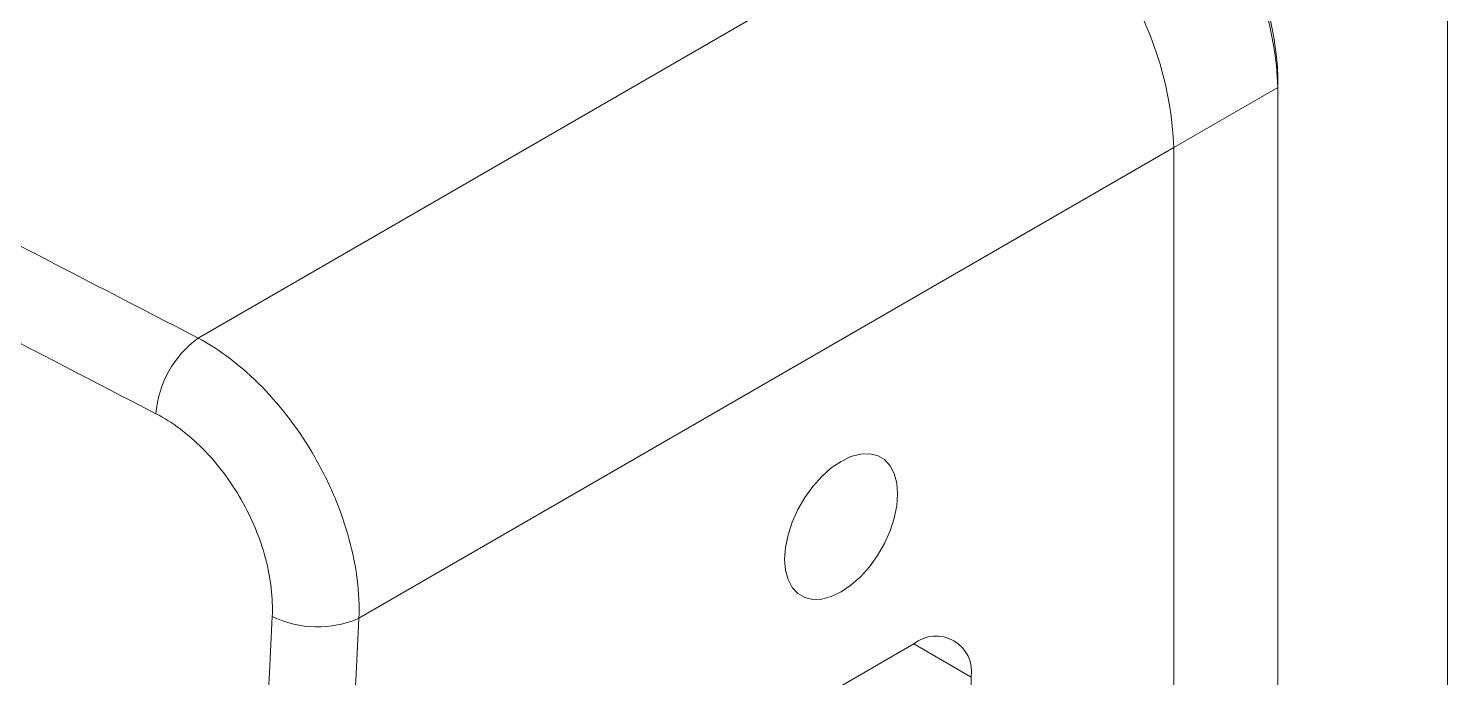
# Model space of a CAD drawing. Header units: inches. Extents: x 0.1 to 10.9, y 0 to 8.5.
# Drawn here: x 10.105 to 10.944, y 6.839 to 7.222 of the extents above; entities that cross this region are included whole.
import ezdxf

# ---------------------------------------------------------------- set-up
doc = ezdxf.new("R2010")
doc.units = ezdxf.units.IN
doc.header["$MEASUREMENT"] = 0

msp = doc.modelspace()

# ---------------------------------------------------------------- linework, layer by layer
at = {"color": 7, "linetype": 'Continuous', "lineweight": 18}
for p, q in [((10.94446, 0.03556), (10.94446, 8.45061)), ((10.20568, 7.03944), (10.68715, 7.31739)), ((10.84413, 7.19369), (10.84413, 7.18757)), ((10.84413, 7.18757), (10.78261, 7.15205)), ((10.84413, 5.12988), (10.84413, 7.18757)), ((10.78261, 7.15205), (10.30078, 6.8739)), ((10.78261, 5.09437), (10.78261, 7.15205)), ((10.5429, 6.80913), (10.62882, 6.85872)), ((10.66276, 6.83912), (10.66276, 6.23774))]:
    msp.add_line(p, q, dxfattribs=at)
at = {"color": 8, "linetype": 'Continuous', "lineweight": 18}
msp.add_line((10.66276, 6.83912), (10.62881, 6.85872), dxfattribs=at)
at = {"color": 7, "linetype": 'Continuous', "lineweight": 18, "flags": 128}
msp.add_lwpolyline([(10.61927, 6.94731), (10.61876, 6.95372), (10.61725, 6.95934), (10.61479, 6.96402), (10.61145, 6.9676), (10.60733, 6.96998), (10.60256, 6.97108), (10.59729, 6.97087), (10.59166, 6.96937), (10.58586, 6.9666), (10.58006, 6.96267), (10.57444, 6.95768), (10.56916, 6.95179), (10.56439, 6.94518), (10.56027, 6.93805), (10.55693, 6.93062), (10.55447, 6.9231), (10.55296, 6.91573), (10.55245, 6.90874), (10.55296, 6.90234), (10.55447, 6.89671), (10.55693, 6.89204), (10.56027, 6.88846), (10.56439, 6.88608), (10.56916, 6.88498), (10.57444, 6.88518), (10.58006, 6.88669), (10.58586, 6.88945), (10.59166, 6.89339), (10.59729, 6.89837), (10.60256, 6.90426), (10.60733, 6.91087), (10.61145, 6.918), (10.61479, 6.92544), (10.61725, 6.93296), (10.61876, 6.94032), (10.61927, 6.94731)], dxfattribs=at)
at = {"color": 7, "linetype": 'Continuous', "lineweight": 18}
for centre, radius, start, end in [((10.63743, 7.17845), 0.2069, 2.52416, 57.47584), ((10.64891, 7.18508), 0.19541, 2.52432, 57.47568), ((10.57591, 7.14294), 0.2069, 2.52432, 57.47568), ((10.57591, 7.14294), 0.2069, 2.52416, 57.47584), ((10.24173, 6.99005), 0.06115, 126.12645, 175.60042), ((10.27623, 6.93022), 0.06144, 244.19054, 293.55292), ((10.64196, 6.8423), 0.02104, 351.31506, 128.67419)]:
    msp.add_arc(centre, radius, start, end, dxfattribs=at)
for points, knots in [([(8.57226, 7.98239), (8.70058, 7.89941), (8.83001, 7.81705), (9.09283, 7.65456), (9.22631, 7.57448), (9.49858, 7.41729), (9.63737, 7.34019), (9.91911, 7.18832), (10.06188, 7.11355), (10.20568, 7.03944)], [0, 0, 0, 0, 0.25, 0.25, 0.5, 0.5, 0.75, 0.75, 1, 1, 1, 1]), ([(10.18076, 6.99474), (10.03677, 7.06909), (9.89381, 7.14413), (9.61169, 7.29648), (9.33365, 7.45112), (9.06609, 7.61145), (8.80262, 7.77407), (8.6729, 7.85644), (8.54435, 7.93942)], [0, 0, 0, 0, 0.25, 0.25, 0.5, 0.75, 0.75, 1, 1, 1, 1]), ([(10.20568, 7.03944), (10.21879, 7.03247), (10.23172, 7.02254), (10.25518, 6.99858), (10.26594, 6.98428), (10.2791, 6.96137), (10.28307, 6.95334), (10.28981, 6.93726), (10.29262, 6.92917), (10.29708, 6.91288), (10.29872, 6.90472), (10.3007, 6.88899), (10.30106, 6.88133), (10.30078, 6.8739)], [0, 0, 0, 0, 0.25, 0.25, 0.5, 0.5, 0.625, 0.625, 0.75, 0.75, 0.875, 0.875, 1, 1, 1, 1]), ([(10.24948, 6.87491), (10.24976, 6.88033), (10.24956, 6.88591), (10.24824, 6.89735), (10.24711, 6.90329), (10.24396, 6.91513), (10.24196, 6.921), (10.23713, 6.93266), (10.23427, 6.93848), (10.22477, 6.95506), (10.21695, 6.96538), (10.19984, 6.98265), (10.19039, 6.98977), (10.18076, 6.99474)], [0, 0, 0, 0, 0.125, 0.125, 0.25, 0.25, 0.375, 0.375, 0.5, 0.5, 0.75, 0.75, 1, 1, 1, 1]), ([(10.24948, 4.81344), (10.2404, 4.97966), (10.23244, 5.14656), (10.22104, 5.48329), (10.21774, 5.65316), (10.21774, 5.99695), (10.22104, 6.17095), (10.23244, 6.52144), (10.2404, 6.69789), (10.24948, 6.87491)], [0, 0, 0, 0, 0.25, 0.25, 0.5, 0.5, 0.75, 0.75, 1, 1, 1, 1]), ([(10.30078, 6.8739), (10.29158, 6.69727), (10.28346, 6.52125), (10.27178, 6.17172), (10.26836, 5.9983), (10.26835, 5.65523), (10.27177, 5.48554), (10.28345, 5.14908), (10.29157, 4.9823), (10.30078, 4.81621)], [0, 0, 0, 0, 0.25, 0.25, 0.5, 0.5, 0.75, 0.75, 1, 1, 1, 1])]:
    msp.add_open_spline(points, degree=3, knots=knots, dxfattribs=at)

doc.saveas('drawing.dxf')
